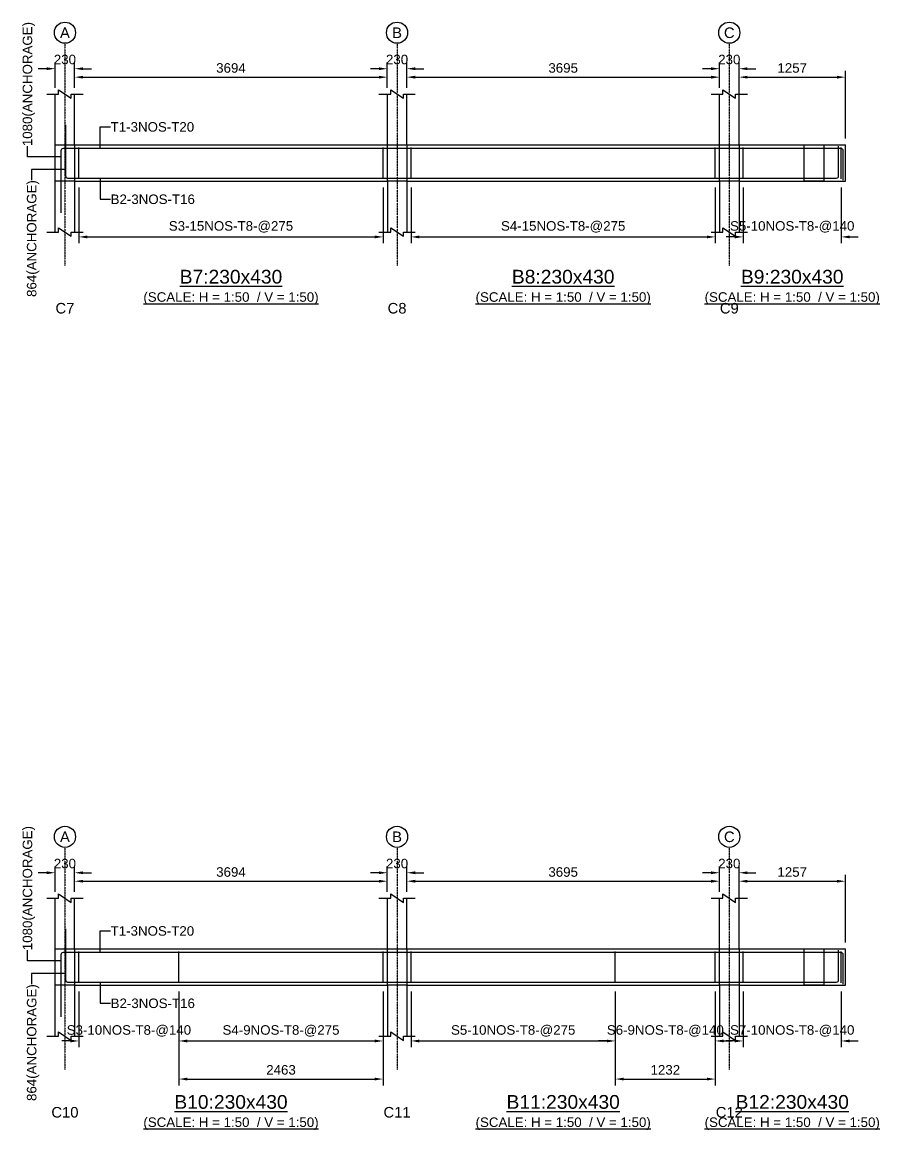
# Model space of a CAD drawing. Header units: inches. Extents: x -816171 to 9366335, y -450961 to 689132.
# Drawn here: x 4618367 to 4638632, y 289961 to 316136 of the extents above; entities that cross this region are included whole.
import ezdxf
from ezdxf.enums import TextEntityAlignment as Align

# ---------------------------------------------------------------- set-up
doc = ezdxf.new("R2010")
doc.units = ezdxf.units.IN
doc.header["$MEASUREMENT"] = 0
doc.linetypes.add('SCCenter', pattern=[1.2, 0.5, -0.3, 0.1, -0.3])
doc.linetypes.add('SCHidden', pattern=[1000, 500, -500])
for name, color, linetype in [('Concrete Line', 2, 'Continuous'), ('Cut Line', 31, 'Continuous'), ('Dimension', 31, 'Continuous'), ('Grid', 8, 'Continuous'), ('Labels', 4, 'Continuous'), ('Labels_Support', 4, 'Continuous'), ('Link', 225, 'Continuous'), ('Reinforcement', 130, 'Continuous'), ('Text', 31, 'Continuous')]:
    doc.layers.add(name, color=color, linetype=linetype)
doc.styles.add('SC-SansSerif', font='SansSerif')
doc.styles.get("Standard").update_dxf_attribs({"font": 'txt.shx'})
doc.dimstyles.new('SCBBSDimStyl', dxfattribs={"dimtxt": 225, "dimasz": 200, "dimexe": 150, "dimexo": 150, "dimgap": 100, "dimtad": 1, "dimtoh": 1, "dimdec": 0, "dimzin": 0, "dimdsep": 46, "dimtxsty": 'SC-SansSerif', "dimcen": 0.09, "dimclrd": 8, "dimclre": 8, "dimclrt": 31, "dimadec": 0, "dimazin": 0, "dimtfac": 1, "dimtdec": 0, "dimtix": 1, "dimtofl": 0, "dimtmove": 0, "dimatfit": 3, "dimfxl": 1, "dimtolj": 1, "dimtzin": 0, "dimarcsym": 0})
doc.dimstyles.get("Standard").update_dxf_attribs({"dimtxt": 0.18, "dimasz": 0.18, "dimexe": 0.18, "dimexo": 0.0625, "dimgap": 0.09, "dimtad": 0, "dimtih": 1, "dimtoh": 1, "dimdec": 4, "dimzin": 0, "dimdsep": 46, "dimtxsty": 'Standard', "dimcen": 0.09, "dimadec": 0, "dimazin": 0, "dimtfac": 1, "dimtdec": 4, "dimtofl": 0, "dimtmove": 0, "dimatfit": 3, "dimfxl": 1, "dimtolj": 1, "dimtzin": 0, "dimarcsym": 0})

# ---------------------------------------------------------------- blocks, each defined once
blk = doc.blocks.new('*D2022')
at = {"layer": 'DEFPOINTS', "color": 0, "transparency": 16777216}
for p in [(4619707, 312376), (4626895, 312376), (4626895, 311061)]:
    blk.add_point(p, dxfattribs=at)
at = {"layer": 'Dimension', "color": 8, "lineweight": -2, "transparency": 16777216}
for p, q in [((4619707, 312226), (4619707, 310911)), ((4626895, 312226), (4626895, 310911)), ((4619907, 311061), (4626695, 311061))]:
    blk.add_line(p, q, dxfattribs=at)
at = {"layer": 'Dimension', "color": 8, "transparency": 16777216}
for points in [[(4619907, 311094), (4619907, 311027), (4619707, 311061)], [(4626695, 311094), (4626695, 311027), (4626895, 311061)]]:
    blk.add_solid(points, dxfattribs=at)
at = {"layer": 'Dimension', "color": 31, "transparency": 16777216, "insert": (4623301, 311298), "char_height": 225, "attachment_point": 5, "style": 'SC-SansSerif'}
blk.add_mtext('\\A1;S3-15NOS-T8-@275', dxfattribs=at)
blk = doc.blocks.new('*D2023')
at = {"layer": 'DEFPOINTS', "color": 0, "transparency": 16777216}
for p in [(4627555, 312376), (4634745, 312376), (4634745, 311061)]:
    blk.add_point(p, dxfattribs=at)
at = {"layer": 'Dimension', "color": 8, "lineweight": -2, "transparency": 16777216}
for p, q in [((4627555, 312226), (4627555, 310911)), ((4634745, 312226), (4634745, 310911)), ((4627755, 311061), (4634545, 311061))]:
    blk.add_line(p, q, dxfattribs=at)
at = {"layer": 'Dimension', "color": 8, "transparency": 16777216}
for points in [[(4627755, 311094), (4627755, 311027), (4627555, 311061)], [(4634545, 311094), (4634545, 311027), (4634745, 311061)]]:
    blk.add_solid(points, dxfattribs=at)
at = {"layer": 'Dimension', "color": 31, "transparency": 16777216, "insert": (4631150, 311298), "char_height": 225, "attachment_point": 5, "style": 'SC-SansSerif'}
blk.add_mtext('\\A1;S4-15NOS-T8-@275', dxfattribs=at)
blk = doc.blocks.new('*D2024')
at = {"layer": 'DEFPOINTS', "color": 0, "transparency": 16777216}
for p in [(4635405, 312376), (4637719, 312376), (4637719, 311061)]:
    blk.add_point(p, dxfattribs=at)
at = {"layer": 'Dimension', "color": 8, "lineweight": -2, "transparency": 16777216}
for p, q in [((4635405, 312226), (4635405, 310911)), ((4637719, 312226), (4637719, 310911)), ((4635205, 311061), (4635005, 311061)), ((4637919, 311061), (4638119, 311061))]:
    blk.add_line(p, q, dxfattribs=at)
at = {"layer": 'Dimension', "color": 8, "transparency": 16777216}
for points in [[(4635205, 311094), (4635205, 311027), (4635405, 311061)], [(4637919, 311094), (4637919, 311027), (4637719, 311061)]]:
    blk.add_solid(points, dxfattribs=at)
at = {"layer": 'Dimension', "color": 31, "transparency": 16777216, "insert": (4636562, 311298), "char_height": 225, "attachment_point": 5, "style": 'SC-SansSerif'}
blk.add_mtext('\\A1;S5-10NOS-T8-@140', dxfattribs=at)
blk = doc.blocks.new('*D2025')
at = {"layer": 'DEFPOINTS', "color": 0, "transparency": 16777216}
for p in [(4626995, 314836), (4619607, 314436), (4626995, 314436)]:
    blk.add_point(p, dxfattribs=at)
at = {"layer": 'Dimension', "color": 8, "lineweight": -2, "transparency": 16777216}
for p, q in [((4619607, 314586), (4619607, 314986)), ((4626995, 314586), (4626995, 314986)), ((4619807, 314836), (4626795, 314836))]:
    blk.add_line(p, q, dxfattribs=at)
at = {"layer": 'Dimension', "color": 8, "transparency": 16777216}
for points in [[(4619807, 314869), (4619807, 314802), (4619607, 314836)], [(4626795, 314869), (4626795, 314802), (4626995, 314836)]]:
    blk.add_solid(points, dxfattribs=at)
at = {"layer": 'Dimension', "color": 31, "transparency": 16777216, "insert": (4623301, 315052), "char_height": 225, "attachment_point": 5, "style": 'SC-SansSerif'}
blk.add_mtext('\\A1;3694', dxfattribs=at)
blk = doc.blocks.new('*D2026')
at = {"layer": 'DEFPOINTS', "color": 0, "transparency": 16777216}
for p in [(4634845, 314836), (4627455, 314436), (4634845, 314436)]:
    blk.add_point(p, dxfattribs=at)
at = {"layer": 'Dimension', "color": 8, "lineweight": -2, "transparency": 16777216}
for p, q in [((4627455, 314586), (4627455, 314986)), ((4634845, 314586), (4634845, 314986)), ((4627655, 314836), (4634645, 314836))]:
    blk.add_line(p, q, dxfattribs=at)
at = {"layer": 'Dimension', "color": 8, "transparency": 16777216}
for points in [[(4627655, 314869), (4627655, 314802), (4627455, 314836)], [(4634645, 314869), (4634645, 314802), (4634845, 314836)]]:
    blk.add_solid(points, dxfattribs=at)
at = {"layer": 'Dimension', "color": 31, "transparency": 16777216, "insert": (4631150, 315052), "char_height": 225, "attachment_point": 5, "style": 'SC-SansSerif'}
blk.add_mtext('\\A1;3695', dxfattribs=at)
blk = doc.blocks.new('*D2027')
at = {"layer": 'DEFPOINTS', "color": 0, "transparency": 16777216}
for p in [(4637819, 314836), (4635305, 314436), (4637819, 313236)]:
    blk.add_point(p, dxfattribs=at)
at = {"layer": 'Dimension', "color": 8, "lineweight": -2, "transparency": 16777216}
for p, q in [((4635305, 314586), (4635305, 314986)), ((4637819, 313386), (4637819, 314986)), ((4635505, 314836), (4637619, 314836))]:
    blk.add_line(p, q, dxfattribs=at)
at = {"layer": 'Dimension', "color": 8, "transparency": 16777216}
for points in [[(4635505, 314869), (4635505, 314802), (4635305, 314836)], [(4637619, 314869), (4637619, 314802), (4637819, 314836)]]:
    blk.add_solid(points, dxfattribs=at)
at = {"layer": 'Dimension', "color": 31, "transparency": 16777216, "insert": (4636562, 315052), "char_height": 225, "attachment_point": 5, "style": 'SC-SansSerif'}
blk.add_mtext('\\A1;1257', dxfattribs=at)
blk = doc.blocks.new('*D2028')
at = {"layer": 'DEFPOINTS', "color": 0, "transparency": 16777216}
for p in [(4619607, 315036), (4619147, 314436), (4619607, 314436)]:
    blk.add_point(p, dxfattribs=at)
at = {"layer": 'Dimension', "color": 8, "lineweight": -2, "transparency": 16777216}
for p, q in [((4619147, 314586), (4619147, 315186)), ((4619607, 314586), (4619607, 315186)), ((4618947, 315036), (4618747, 315036)), ((4619807, 315036), (4620007, 315036))]:
    blk.add_line(p, q, dxfattribs=at)
at = {"layer": 'Dimension', "color": 8, "transparency": 16777216}
for points in [[(4618947, 315069), (4618947, 315002), (4619147, 315036)], [(4619807, 315069), (4619807, 315002), (4619607, 315036)]]:
    blk.add_solid(points, dxfattribs=at)
at = {"layer": 'Dimension', "color": 31, "transparency": 16777216, "insert": (4619377, 315252), "char_height": 225, "attachment_point": 5, "style": 'SC-SansSerif'}
blk.add_mtext('\\A1;230', dxfattribs=at)
blk = doc.blocks.new('*D2029')
at = {"layer": 'DEFPOINTS', "color": 0, "transparency": 16777216}
for p in [(4627455, 315036), (4626995, 314436), (4627455, 314436)]:
    blk.add_point(p, dxfattribs=at)
at = {"layer": 'Dimension', "color": 8, "lineweight": -2, "transparency": 16777216}
for p, q in [((4626995, 314586), (4626995, 315186)), ((4627455, 314586), (4627455, 315186)), ((4626795, 315036), (4626595, 315036)), ((4627655, 315036), (4627855, 315036))]:
    blk.add_line(p, q, dxfattribs=at)
at = {"layer": 'Dimension', "color": 8, "transparency": 16777216}
for points in [[(4626795, 315069), (4626795, 315002), (4626995, 315036)], [(4627655, 315069), (4627655, 315002), (4627455, 315036)]]:
    blk.add_solid(points, dxfattribs=at)
at = {"layer": 'Dimension', "color": 31, "transparency": 16777216, "insert": (4627225, 315252), "char_height": 225, "attachment_point": 5, "style": 'SC-SansSerif'}
blk.add_mtext('\\A1;230', dxfattribs=at)
blk = doc.blocks.new('*D2030')
at = {"layer": 'DEFPOINTS', "color": 0, "transparency": 16777216}
for p in [(4635305, 315036), (4634845, 314436), (4635305, 313236)]:
    blk.add_point(p, dxfattribs=at)
at = {"layer": 'Dimension', "color": 8, "lineweight": -2, "transparency": 16777216}
for p, q in [((4634845, 314586), (4634845, 315186)), ((4635305, 313386), (4635305, 315186)), ((4634645, 315036), (4634445, 315036)), ((4635505, 315036), (4635705, 315036))]:
    blk.add_line(p, q, dxfattribs=at)
at = {"layer": 'Dimension', "color": 8, "transparency": 16777216}
for points in [[(4634645, 315069), (4634645, 315002), (4634845, 315036)], [(4635505, 315069), (4635505, 315002), (4635305, 315036)]]:
    blk.add_solid(points, dxfattribs=at)
at = {"layer": 'Dimension', "color": 31, "transparency": 16777216, "insert": (4635075, 315252), "char_height": 225, "attachment_point": 5, "style": 'SC-SansSerif'}
blk.add_mtext('\\A1;230', dxfattribs=at)
blk = doc.blocks.new('*D2031')
at = {"layer": 'DEFPOINTS', "color": 0, "transparency": 16777216}
for p in [(4619707, 293376), (4622070, 293376), (4622070, 292061)]:
    blk.add_point(p, dxfattribs=at)
at = {"layer": 'Dimension', "color": 8, "lineweight": -2, "transparency": 16777216}
for p, q in [((4619707, 293226), (4619707, 291911)), ((4622070, 293226), (4622070, 291911)), ((4619507, 292061), (4619307, 292061)), ((4622270, 292061), (4622470, 292061))]:
    blk.add_line(p, q, dxfattribs=at)
at = {"layer": 'Dimension', "color": 8, "transparency": 16777216}
for points in [[(4619507, 292094), (4619507, 292027), (4619707, 292061)], [(4622270, 292094), (4622270, 292027), (4622070, 292061)]]:
    blk.add_solid(points, dxfattribs=at)
at = {"layer": 'Dimension', "color": 31, "transparency": 16777216, "insert": (4620889, 292298), "char_height": 225, "attachment_point": 5, "style": 'SC-SansSerif'}
blk.add_mtext('\\A1;S3-10NOS-T8-@140', dxfattribs=at)
blk = doc.blocks.new('*D2032')
at = {"layer": 'DEFPOINTS', "color": 0, "transparency": 16777216}
for p in [(4622070, 293376), (4626895, 293376), (4626895, 292061)]:
    blk.add_point(p, dxfattribs=at)
at = {"layer": 'Dimension', "color": 8, "lineweight": -2, "transparency": 16777216}
for p, q in [((4622070, 293226), (4622070, 291911)), ((4626895, 293226), (4626895, 291911)), ((4622270, 292061), (4626695, 292061))]:
    blk.add_line(p, q, dxfattribs=at)
at = {"layer": 'Dimension', "color": 8, "transparency": 16777216}
for points in [[(4622270, 292094), (4622270, 292027), (4622070, 292061)], [(4626695, 292094), (4626695, 292027), (4626895, 292061)]]:
    blk.add_solid(points, dxfattribs=at)
at = {"layer": 'Dimension', "color": 31, "transparency": 16777216, "insert": (4624483, 292298), "char_height": 225, "attachment_point": 5, "style": 'SC-SansSerif'}
blk.add_mtext('\\A1;S4-9NOS-T8-@275', dxfattribs=at)
blk = doc.blocks.new('*D2033')
at = {"layer": 'DEFPOINTS', "color": 0, "transparency": 16777216}
for p in [(4622070, 293376), (4626895, 293376), (4626895, 291161)]:
    blk.add_point(p, dxfattribs=at)
at = {"layer": 'Dimension', "color": 8, "lineweight": -2, "transparency": 16777216}
for p, q in [((4622070, 293226), (4622070, 291011)), ((4626895, 293226), (4626895, 291011)), ((4622270, 291161), (4626695, 291161))]:
    blk.add_line(p, q, dxfattribs=at)
at = {"layer": 'Dimension', "color": 8, "transparency": 16777216}
for points in [[(4622270, 291194), (4622270, 291127), (4622070, 291161)], [(4626695, 291194), (4626695, 291127), (4626895, 291161)]]:
    blk.add_solid(points, dxfattribs=at)
at = {"layer": 'Dimension', "color": 31, "transparency": 16777216, "insert": (4624483, 291377), "char_height": 225, "attachment_point": 5, "style": 'SC-SansSerif'}
blk.add_mtext('\\A1;2463', dxfattribs=at)
blk = doc.blocks.new('*D2034')
at = {"layer": 'DEFPOINTS', "color": 0, "transparency": 16777216}
for p in [(4627555, 293376), (4632382, 293376), (4632382, 292061)]:
    blk.add_point(p, dxfattribs=at)
at = {"layer": 'Dimension', "color": 8, "lineweight": -2, "transparency": 16777216}
for p, q in [((4627555, 293226), (4627555, 291911)), ((4632382, 293226), (4632382, 291911)), ((4627755, 292061), (4632182, 292061))]:
    blk.add_line(p, q, dxfattribs=at)
at = {"layer": 'Dimension', "color": 8, "transparency": 16777216}
for points in [[(4627755, 292094), (4627755, 292027), (4627555, 292061)], [(4632182, 292094), (4632182, 292027), (4632382, 292061)]]:
    blk.add_solid(points, dxfattribs=at)
at = {"layer": 'Dimension', "color": 31, "transparency": 16777216, "insert": (4629969, 292298), "char_height": 225, "attachment_point": 5, "style": 'SC-SansSerif'}
blk.add_mtext('\\A1;S5-10NOS-T8-@275', dxfattribs=at)
blk = doc.blocks.new('*D2035')
at = {"layer": 'DEFPOINTS', "color": 0, "transparency": 16777216}
for p in [(4632382, 293376), (4634745, 293376), (4634745, 292061)]:
    blk.add_point(p, dxfattribs=at)
at = {"layer": 'Dimension', "color": 8, "lineweight": -2, "transparency": 16777216}
for p, q in [((4632382, 293226), (4632382, 291911)), ((4634745, 293226), (4634745, 291911)), ((4632182, 292061), (4631982, 292061)), ((4634945, 292061), (4635145, 292061))]:
    blk.add_line(p, q, dxfattribs=at)
at = {"layer": 'Dimension', "color": 8, "transparency": 16777216}
for points in [[(4632182, 292094), (4632182, 292027), (4632382, 292061)], [(4634945, 292094), (4634945, 292027), (4634745, 292061)]]:
    blk.add_solid(points, dxfattribs=at)
at = {"layer": 'Dimension', "color": 31, "transparency": 16777216, "insert": (4633564, 292298), "char_height": 225, "attachment_point": 5, "style": 'SC-SansSerif'}
blk.add_mtext('\\A1;S6-9NOS-T8-@140', dxfattribs=at)
blk = doc.blocks.new('*D2036')
at = {"layer": 'DEFPOINTS', "color": 0, "transparency": 16777216}
for p in [(4632382, 293376), (4634745, 293376), (4634745, 291161)]:
    blk.add_point(p, dxfattribs=at)
at = {"layer": 'Dimension', "color": 8, "lineweight": -2, "transparency": 16777216}
for p, q in [((4632382, 293226), (4632382, 291011)), ((4634745, 293226), (4634745, 291011)), ((4632582, 291161), (4634545, 291161))]:
    blk.add_line(p, q, dxfattribs=at)
at = {"layer": 'Dimension', "color": 8, "transparency": 16777216}
for points in [[(4632582, 291194), (4632582, 291127), (4632382, 291161)], [(4634545, 291194), (4634545, 291127), (4634745, 291161)]]:
    blk.add_solid(points, dxfattribs=at)
at = {"layer": 'Dimension', "color": 31, "transparency": 16777216, "insert": (4633564, 291377), "char_height": 225, "attachment_point": 5, "style": 'SC-SansSerif'}
blk.add_mtext('\\A1;1232', dxfattribs=at)
blk = doc.blocks.new('*D2037')
at = {"layer": 'DEFPOINTS', "color": 0, "transparency": 16777216}
for p in [(4635405, 293376), (4637719, 293376), (4637719, 292061)]:
    blk.add_point(p, dxfattribs=at)
at = {"layer": 'Dimension', "color": 8, "lineweight": -2, "transparency": 16777216}
for p, q in [((4635405, 293226), (4635405, 291911)), ((4637719, 293226), (4637719, 291911)), ((4635205, 292061), (4635005, 292061)), ((4637919, 292061), (4638119, 292061))]:
    blk.add_line(p, q, dxfattribs=at)
at = {"layer": 'Dimension', "color": 8, "transparency": 16777216}
for points in [[(4635205, 292094), (4635205, 292027), (4635405, 292061)], [(4637919, 292094), (4637919, 292027), (4637719, 292061)]]:
    blk.add_solid(points, dxfattribs=at)
at = {"layer": 'Dimension', "color": 31, "transparency": 16777216, "insert": (4636562, 292298), "char_height": 225, "attachment_point": 5, "style": 'SC-SansSerif'}
blk.add_mtext('\\A1;S7-10NOS-T8-@140', dxfattribs=at)
blk = doc.blocks.new('*D2038')
at = {"layer": 'DEFPOINTS', "color": 0, "transparency": 16777216}
for p in [(4626995, 295836), (4619607, 295436), (4626995, 295436)]:
    blk.add_point(p, dxfattribs=at)
at = {"layer": 'Dimension', "color": 8, "lineweight": -2, "transparency": 16777216}
for p, q in [((4619607, 295586), (4619607, 295986)), ((4619807, 295836), (4626795, 295836)), ((4626995, 295586), (4626995, 295986))]:
    blk.add_line(p, q, dxfattribs=at)
at = {"layer": 'Dimension', "color": 8, "transparency": 16777216}
for points in [[(4619807, 295869), (4619807, 295802), (4619607, 295836)], [(4626795, 295869), (4626795, 295802), (4626995, 295836)]]:
    blk.add_solid(points, dxfattribs=at)
at = {"layer": 'Dimension', "color": 31, "transparency": 16777216, "insert": (4623301, 296052), "char_height": 225, "attachment_point": 5, "style": 'SC-SansSerif'}
blk.add_mtext('\\A1;3694', dxfattribs=at)
blk = doc.blocks.new('*D2039')
at = {"layer": 'DEFPOINTS', "color": 0, "transparency": 16777216}
for p in [(4634845, 295836), (4627455, 295436), (4634845, 295436)]:
    blk.add_point(p, dxfattribs=at)
at = {"layer": 'Dimension', "color": 8, "lineweight": -2, "transparency": 16777216}
for p, q in [((4627455, 295586), (4627455, 295986)), ((4627655, 295836), (4634645, 295836)), ((4634845, 295586), (4634845, 295986))]:
    blk.add_line(p, q, dxfattribs=at)
at = {"layer": 'Dimension', "color": 8, "transparency": 16777216}
for points in [[(4627655, 295869), (4627655, 295802), (4627455, 295836)], [(4634645, 295869), (4634645, 295802), (4634845, 295836)]]:
    blk.add_solid(points, dxfattribs=at)
at = {"layer": 'Dimension', "color": 31, "transparency": 16777216, "insert": (4631150, 296052), "char_height": 225, "attachment_point": 5, "style": 'SC-SansSerif'}
blk.add_mtext('\\A1;3695', dxfattribs=at)
blk = doc.blocks.new('*D2040')
at = {"layer": 'DEFPOINTS', "color": 0, "transparency": 16777216}
for p in [(4637819, 295836), (4635305, 295436), (4637819, 294236)]:
    blk.add_point(p, dxfattribs=at)
at = {"layer": 'Dimension', "color": 8, "lineweight": -2, "transparency": 16777216}
for p, q in [((4635305, 295586), (4635305, 295986)), ((4635505, 295836), (4637619, 295836)), ((4637819, 294386), (4637819, 295986))]:
    blk.add_line(p, q, dxfattribs=at)
at = {"layer": 'Dimension', "color": 8, "transparency": 16777216}
for points in [[(4635505, 295869), (4635505, 295802), (4635305, 295836)], [(4637619, 295869), (4637619, 295802), (4637819, 295836)]]:
    blk.add_solid(points, dxfattribs=at)
at = {"layer": 'Dimension', "color": 31, "transparency": 16777216, "insert": (4636562, 296052), "char_height": 225, "attachment_point": 5, "style": 'SC-SansSerif'}
blk.add_mtext('\\A1;1257', dxfattribs=at)
blk = doc.blocks.new('*D2041')
at = {"layer": 'DEFPOINTS', "color": 0, "transparency": 16777216}
for p in [(4619607, 296036), (4619147, 295436), (4619607, 295436)]:
    blk.add_point(p, dxfattribs=at)
at = {"layer": 'Dimension', "color": 8, "lineweight": -2, "transparency": 16777216}
for p, q in [((4619147, 295586), (4619147, 296186)), ((4619607, 295586), (4619607, 296186)), ((4618947, 296036), (4618747, 296036)), ((4619807, 296036), (4620007, 296036))]:
    blk.add_line(p, q, dxfattribs=at)
at = {"layer": 'Dimension', "color": 8, "transparency": 16777216}
for points in [[(4618947, 296069), (4618947, 296002), (4619147, 296036)], [(4619807, 296069), (4619807, 296002), (4619607, 296036)]]:
    blk.add_solid(points, dxfattribs=at)
at = {"layer": 'Dimension', "color": 31, "transparency": 16777216, "insert": (4619377, 296252), "char_height": 225, "attachment_point": 5, "style": 'SC-SansSerif'}
blk.add_mtext('\\A1;230', dxfattribs=at)
blk = doc.blocks.new('*D2042')
at = {"layer": 'DEFPOINTS', "color": 0, "transparency": 16777216}
for p in [(4627455, 296036), (4626995, 295436), (4627455, 295436)]:
    blk.add_point(p, dxfattribs=at)
at = {"layer": 'Dimension', "color": 8, "lineweight": -2, "transparency": 16777216}
for p, q in [((4626995, 295586), (4626995, 296186)), ((4627455, 295586), (4627455, 296186)), ((4626795, 296036), (4626595, 296036)), ((4627655, 296036), (4627855, 296036))]:
    blk.add_line(p, q, dxfattribs=at)
at = {"layer": 'Dimension', "color": 8, "transparency": 16777216}
for points in [[(4626795, 296069), (4626795, 296002), (4626995, 296036)], [(4627655, 296069), (4627655, 296002), (4627455, 296036)]]:
    blk.add_solid(points, dxfattribs=at)
at = {"layer": 'Dimension', "color": 31, "transparency": 16777216, "insert": (4627225, 296252), "char_height": 225, "attachment_point": 5, "style": 'SC-SansSerif'}
blk.add_mtext('\\A1;230', dxfattribs=at)
blk = doc.blocks.new('*D2043')
at = {"layer": 'DEFPOINTS', "color": 0, "transparency": 16777216}
for p in [(4635305, 296036), (4634845, 295436), (4635305, 294236)]:
    blk.add_point(p, dxfattribs=at)
at = {"layer": 'Dimension', "color": 8, "lineweight": -2, "transparency": 16777216}
for p, q in [((4634845, 295586), (4634845, 296186)), ((4635305, 294386), (4635305, 296186)), ((4634645, 296036), (4634445, 296036)), ((4635505, 296036), (4635705, 296036))]:
    blk.add_line(p, q, dxfattribs=at)
at = {"layer": 'Dimension', "color": 8, "transparency": 16777216}
for points in [[(4634645, 296069), (4634645, 296002), (4634845, 296036)], [(4635505, 296069), (4635505, 296002), (4635305, 296036)]]:
    blk.add_solid(points, dxfattribs=at)
at = {"layer": 'Dimension', "color": 31, "transparency": 16777216, "insert": (4635075, 296252), "char_height": 225, "attachment_point": 5, "style": 'SC-SansSerif'}
blk.add_mtext('\\A1;230', dxfattribs=at)

msp = doc.modelspace()

# ---------------------------------------------------------------- linework, layer by layer
at = {"layer": 'Concrete Line'}
for p, q in [((4619147.34613, 311175.78156), (4619147.34613, 314435.78156)), ((4619607.34613, 313235.78156), (4619607.34613, 314435.78156)), ((4626995.34613, 313235.78156), (4626995.34613, 314435.78156)), ((4627455.34613, 313235.78156), (4627455.34613, 314435.78156)), ((4634845.34613, 313235.78156), (4634845.34613, 314435.78156)), ((4635305.34613, 313235.78156), (4635305.34613, 314435.78156)), ((4637819.34613, 312375.78156), (4637819.34613, 313235.78156)), ((4619607.34613, 312375.78156), (4619607.34613, 311175.78156)), ((4626995.34613, 312375.78156), (4626995.34613, 311175.78156)), ((4627455.34613, 312375.78156), (4627455.34613, 311175.78156)), ((4634845.34613, 312375.78156), (4634845.34613, 311175.78156)), ((4635305.34613, 312375.78156), (4635305.34613, 311175.78156)), ((4619147.34613, 292175.78156), (4619147.34613, 295435.78156)), ((4619607.34613, 294235.78156), (4619607.34613, 295435.78156)), ((4626995.34613, 294235.78156), (4626995.34613, 295435.78156)), ((4627455.34613, 294235.78156), (4627455.34613, 295435.78156)), ((4634845.34613, 294235.78156), (4634845.34613, 295435.78156)), ((4635305.34613, 294235.78156), (4635305.34613, 295435.78156)), ((4637819.34613, 293375.78156), (4637819.34613, 294235.78156)), ((4619607.34613, 293375.78156), (4619607.34613, 292175.78156)), ((4626995.34613, 293375.78156), (4626995.34613, 292175.78156)), ((4627455.34613, 293375.78156), (4627455.34613, 292175.78156)), ((4634845.34613, 293375.78156), (4634845.34613, 292175.78156)), ((4635305.34613, 293375.78156), (4635305.34613, 292175.78156))]:
    msp.add_line(p, q, dxfattribs=at)
for points in [[(4619147.34613, 313235.78156), (4619607.34613, 313235.78156), (4619607.34613, 313235.78156), (4619607.34613, 312375.78156), (4619607.34613, 312375.78156), (4619147.34613, 312375.78156), (4619147.34613, 312375.78156), (4619147.34613, 313235.78156)], [(4626995.34613, 313235.78156), (4627455.34613, 313235.78156), (4627455.34613, 313235.78156), (4627455.34613, 312375.78156), (4627455.34613, 312375.78156), (4626995.34613, 312375.78156), (4626995.34613, 312375.78156), (4626995.34613, 313235.78156)], [(4634845.34613, 313235.78156), (4635305.34613, 313235.78156), (4635305.34613, 313235.78156), (4635305.34613, 312375.78156), (4635305.34613, 312375.78156), (4634845.34613, 312375.78156), (4634845.34613, 312375.78156), (4634845.34613, 313235.78156)], [(4636845.34613, 313235.78156), (4637305.34613, 313235.78156), (4637305.34613, 313235.78156), (4637305.34613, 312375.78156), (4637305.34613, 312375.78156), (4636845.34613, 312375.78156), (4636845.34613, 312375.78156), (4636845.34613, 313235.78156)], [(4619147.34613, 294235.78156), (4619607.34613, 294235.78156), (4619607.34613, 294235.78156), (4619607.34613, 293375.78156), (4619607.34613, 293375.78156), (4619147.34613, 293375.78156), (4619147.34613, 293375.78156), (4619147.34613, 294235.78156)], [(4626995.34613, 294235.78156), (4627455.34613, 294235.78156), (4627455.34613, 294235.78156), (4627455.34613, 293375.78156), (4627455.34613, 293375.78156), (4626995.34613, 293375.78156), (4626995.34613, 293375.78156), (4626995.34613, 294235.78156)], [(4634845.34613, 294235.78156), (4635305.34613, 294235.78156), (4635305.34613, 294235.78156), (4635305.34613, 293375.78156), (4635305.34613, 293375.78156), (4634845.34613, 293375.78156), (4634845.34613, 293375.78156), (4634845.34613, 294235.78156)], [(4636845.34613, 294235.78156), (4637305.34613, 294235.78156), (4637305.34613, 294235.78156), (4637305.34613, 293375.78156), (4637305.34613, 293375.78156), (4636845.34613, 293375.78156), (4636845.34613, 293375.78156), (4636845.34613, 294235.78156)]]:
    msp.add_lwpolyline(points, close=True, dxfattribs=at)
at = {"layer": 'Concrete Line', "linetype": 'SCHidden'}
for points in [[(4619147.34613, 313235.78156), (4619607.34613, 313235.78156), (4619607.34613, 313235.78156), (4619607.34613, 312375.78156), (4619607.34613, 312375.78156), (4619147.34613, 312375.78156), (4619147.34613, 312375.78156), (4619147.34613, 313235.78156)], [(4626995.34613, 313235.78156), (4627455.34613, 313235.78156), (4627455.34613, 313235.78156), (4627455.34613, 312375.78156), (4627455.34613, 312375.78156), (4626995.34613, 312375.78156), (4626995.34613, 312375.78156), (4626995.34613, 313235.78156)], [(4634845.34613, 313235.78156), (4635305.34613, 313235.78156), (4635305.34613, 313235.78156), (4635305.34613, 312375.78156), (4635305.34613, 312375.78156), (4634845.34613, 312375.78156), (4634845.34613, 312375.78156), (4634845.34613, 313235.78156)], [(4636845.34613, 313235.78156), (4637305.34613, 313235.78156), (4637305.34613, 313235.78156), (4637305.34613, 312375.78156), (4637305.34613, 312375.78156), (4636845.34613, 312375.78156), (4636845.34613, 312375.78156), (4636845.34613, 313235.78156)], [(4619147.34613, 294235.78156), (4619607.34613, 294235.78156), (4619607.34613, 294235.78156), (4619607.34613, 293375.78156), (4619607.34613, 293375.78156), (4619147.34613, 293375.78156), (4619147.34613, 293375.78156), (4619147.34613, 294235.78156)], [(4626995.34613, 294235.78156), (4627455.34613, 294235.78156), (4627455.34613, 294235.78156), (4627455.34613, 293375.78156), (4627455.34613, 293375.78156), (4626995.34613, 293375.78156), (4626995.34613, 293375.78156), (4626995.34613, 294235.78156)], [(4634845.34613, 294235.78156), (4635305.34613, 294235.78156), (4635305.34613, 294235.78156), (4635305.34613, 293375.78156), (4635305.34613, 293375.78156), (4634845.34613, 293375.78156), (4634845.34613, 293375.78156), (4634845.34613, 294235.78156)], [(4636845.34613, 294235.78156), (4637305.34613, 294235.78156), (4637305.34613, 294235.78156), (4637305.34613, 293375.78156), (4637305.34613, 293375.78156), (4636845.34613, 293375.78156), (4636845.34613, 293375.78156), (4636845.34613, 294235.78156)]]:
    msp.add_lwpolyline(points, close=True, dxfattribs=at)
at = {"layer": 'Concrete Line'}
for points in [[(4619607.34613, 313235.78156), (4626995.34613, 313235.78156)], [(4627455.34613, 313235.78156), (4634845.34613, 313235.78156)], [(4635305.34613, 313235.78156), (4637819.34613, 313235.78156)], [(4619607.34613, 312375.78156), (4626995.34613, 312375.78156)], [(4627455.34613, 312375.78156), (4634845.34613, 312375.78156)], [(4635305.34613, 312375.78156), (4637819.34613, 312375.78156)], [(4619607.34613, 294235.78156), (4626995.34613, 294235.78156)], [(4627455.34613, 294235.78156), (4634845.34613, 294235.78156)], [(4635305.34613, 294235.78156), (4637819.34613, 294235.78156)], [(4619607.34613, 293375.78156), (4626995.34613, 293375.78156)], [(4627455.34613, 293375.78156), (4634845.34613, 293375.78156)], [(4635305.34613, 293375.78156), (4637819.34613, 293375.78156)]]:
    msp.add_lwpolyline(points, dxfattribs=at)
at = {"layer": 'Cut Line'}
for points in [[(4618947.34613, 314435.78156), (4619227.34613, 314435.78156), (4619227.34613, 314535.78156), (4619527.34613, 314335.78156), (4619527.34613, 314435.78156), (4619807.34613, 314435.78156)], [(4626795.34613, 314435.78156), (4627075.34613, 314435.78156), (4627075.34613, 314535.78156), (4627375.34613, 314335.78156), (4627375.34613, 314435.78156), (4627655.34613, 314435.78156)], [(4634645.34613, 314435.78156), (4634925.34613, 314435.78156), (4634925.34613, 314535.78156), (4635225.34613, 314335.78156), (4635225.34613, 314435.78156), (4635505.34613, 314435.78156)], [(4618947.34613, 311175.78156), (4619227.34613, 311175.78156), (4619227.34613, 311275.78156), (4619527.34613, 311075.78156), (4619527.34613, 311175.78156), (4619807.34613, 311175.78156)], [(4626795.34613, 311175.78156), (4627075.34613, 311175.78156), (4627075.34613, 311275.78156), (4627375.34613, 311075.78156), (4627375.34613, 311175.78156), (4627655.34613, 311175.78156)], [(4634645.34613, 311175.78156), (4634925.34613, 311175.78156), (4634925.34613, 311275.78156), (4635225.34613, 311075.78156), (4635225.34613, 311175.78156), (4635505.34613, 311175.78156)], [(4618947.34613, 295435.78156), (4619227.34613, 295435.78156), (4619227.34613, 295535.78156), (4619527.34613, 295335.78156), (4619527.34613, 295435.78156), (4619807.34613, 295435.78156)], [(4626795.34613, 295435.78156), (4627075.34613, 295435.78156), (4627075.34613, 295535.78156), (4627375.34613, 295335.78156), (4627375.34613, 295435.78156), (4627655.34613, 295435.78156)], [(4634645.34613, 295435.78156), (4634925.34613, 295435.78156), (4634925.34613, 295535.78156), (4635225.34613, 295335.78156), (4635225.34613, 295435.78156), (4635505.34613, 295435.78156)], [(4618947.34613, 292175.78156), (4619227.34613, 292175.78156), (4619227.34613, 292275.78156), (4619527.34613, 292075.78156), (4619527.34613, 292175.78156), (4619807.34613, 292175.78156)], [(4626795.34613, 292175.78156), (4627075.34613, 292175.78156), (4627075.34613, 292275.78156), (4627375.34613, 292075.78156), (4627375.34613, 292175.78156), (4627655.34613, 292175.78156)], [(4634645.34613, 292175.78156), (4634925.34613, 292175.78156), (4634925.34613, 292275.78156), (4635225.34613, 292075.78156), (4635225.34613, 292175.78156), (4635505.34613, 292175.78156)]]:
    msp.add_lwpolyline(points, dxfattribs=at)
at = {"layer": 'Grid', "linetype": 'SCCenter'}
for p, q in [((4619377.34613, 315635.78156), (4619377.34613, 310375.78156)), ((4627225.34613, 315635.78156), (4627225.34613, 310375.78156)), ((4635075.34613, 315635.78156), (4635075.34613, 310375.78156)), ((4619377.34613, 296635.78156), (4619377.34613, 291375.78156)), ((4627225.34613, 296635.78156), (4627225.34613, 291375.78156)), ((4635075.34613, 296635.78156), (4635075.34613, 291375.78156))]:
    msp.add_line(p, q, dxfattribs=at)
at = {"layer": 'Grid'}
for centre in [(4619377.34613, 315885.78156), (4627225.34613, 315885.78156), (4635075.34613, 315885.78156), (4619377.34613, 296885.78156), (4627225.34613, 296885.78156), (4635075.34613, 296885.78156)]:
    msp.add_circle(centre, 250, dxfattribs=at)
at = {"layer": 'Link'}
for p, q in [((4619707.34613, 312435.78156), (4619707.34613, 313175.78156)), ((4626895.34613, 312435.78156), (4626895.34613, 313175.78156)), ((4627555.34613, 312435.78156), (4627555.34613, 313175.78156)), ((4634745.34613, 312435.78156), (4634745.34613, 313175.78156)), ((4635405.34613, 312435.78156), (4635405.34613, 313175.78156)), ((4637719.34613, 312435.78156), (4637719.34613, 313175.78156)), ((4619707.34613, 293435.78156), (4619707.34613, 294175.78156)), ((4622070.01907, 293435.78156), (4622070.01907, 294175.78156)), ((4626895.34613, 293435.78156), (4626895.34613, 294175.78156)), ((4627555.34613, 293435.78156), (4627555.34613, 294175.78156)), ((4632382.02535, 293435.78156), (4632382.02535, 294175.78156)), ((4634745.34613, 293435.78156), (4634745.34613, 294175.78156)), ((4635405.34613, 293435.78156), (4635405.34613, 294175.78156)), ((4637719.34613, 293435.78156), (4637719.34613, 294175.78156))]:
    msp.add_line(p, q, dxfattribs=at)
at = {"layer": 'Reinforcement'}
for points in [[(4619391.34613, 313707.78156), (4619391.34613, 312501.78156, 0.4142135624), (4619441.34613, 312451.78156), (4637608.85555, 312451.78156, 0.4142134778), (4637658.85555, 312501.78156), (4637658.85555, 313205.78156)], [(4619291.34613, 311631.78156), (4619291.34613, 313105.78156, -0.4142135624), (4619341.34613, 313155.78156), (4637709.34613, 313155.78156, -0.4142135624), (4637759.34613, 313105.78156), (4637759.34613, 312405.78156)], [(4619391.34613, 294707.78156), (4619391.34613, 293501.78156, 0.4142135624), (4619441.34613, 293451.78156), (4637608.85555, 293451.78156, 0.4142134778), (4637658.85555, 293501.78156), (4637658.85555, 294205.78156)], [(4619291.34613, 292631.78156), (4619291.34613, 294105.78156, -0.4142135624), (4619341.34613, 294155.78156), (4637709.34613, 294155.78156, -0.4142135624), (4637759.34613, 294105.78156), (4637759.34613, 293405.78156)]]:
    msp.add_lwpolyline(points, format="xyb", dxfattribs=at)

# ---------------------------------------------------------------- texts
at = {"layer": 'Grid', "style": 'SC-SansSerif'}
for s, p in [('A', (4619377.34613, 315885.78156)), ('B', (4627225.34613, 315885.78156)), ('C', (4635075.34613, 315885.78156)), ('A', (4619377.34613, 296885.78156)), ('B', (4627225.34613, 296885.78156)), ('C', (4635075.34613, 296885.78156))]:
    msp.add_text(s, height=250, dxfattribs=at).set_placement(p, align=Align.MIDDLE)
at = {"layer": 'Labels', "style": 'SC-SansSerif'}
for s, p in [('%%uB7:230x430', (4623301.34613, 309860.78156)), ('%%uB8:230x430', (4631150.34613, 309860.78156)), ('%%uB9:230x430', (4636562.34613, 309860.78156)), ('%%uB10:230x430', (4623301.34613, 290360.78156)), ('%%uB11:230x430', (4631150.34613, 290360.78156)), ('%%uB12:230x430', (4636562.34613, 290360.78156))]:
    msp.add_text(s, height=325, dxfattribs=at).set_placement(p, align=Align.BOTTOM_CENTER)
at = {"layer": 'Labels_Support', "style": 'SC-SansSerif'}
for s, p in [('C7', (4619377.34613, 309175.78156)), ('C8', (4627225.34613, 309175.78156)), ('C9', (4635075.34613, 309175.78156)), ('C10', (4619377.34613, 290175.78156)), ('C11', (4627225.34613, 290175.78156)), ('C12', (4635075.34613, 290175.78156))]:
    msp.add_text(s, height=250, dxfattribs=at).set_placement(p, align=Align.BOTTOM_CENTER)
at = {"layer": 'Text', "style": 'SC-SansSerif'}
for p in [(4618491.34613, 313205.78156), (4618491.34613, 294205.78156)]:
    msp.add_text('1080(ANCHORAGE)', height=225, rotation=90, dxfattribs=at).set_placement(p, align=Align.MIDDLE_LEFT)
for s, p in [('T1-3NOS-T20', (4620457.34613, 313660.78156)), ('B2-3NOS-T16', (4620457.34613, 311950.78156)), ('T1-3NOS-T20', (4620457.34613, 294660.78156)), ('B2-3NOS-T16', (4620457.34613, 292950.78156))]:
    msp.add_text(s, height=225, dxfattribs=at).set_placement(p, align=Align.MIDDLE_LEFT)
for p in [(4618591.34613, 312401.78156), (4618591.34613, 293401.78156)]:
    msp.add_text('864(ANCHORAGE)', height=225, rotation=90, dxfattribs=at).set_placement(p, align=Align.MIDDLE_RIGHT)
for p in [(4623301.34613, 309460.78156), (4631150.34613, 309460.78156), (4636562.34613, 309460.78156), (4623301.34613, 289960.78156), (4631150.34613, 289960.78156), (4636562.34613, 289960.78156)]:
    msp.add_text('%%u(SCALE: H = 1:50  / V = 1:50)', height=225, dxfattribs=at).set_placement(p, align=Align.BOTTOM_CENTER)

# ---------------------------------------------------------------- dimensions: what is measured, and where the dimension line sits
at = {"layer": 'Dimension'}
for base, p1, p2, text, picture, middle in [((4619607.34613, 315035.78156), (4619147.34613, 314435.78156), (4619607.34613, 314435.78156), '230', '*D2028', (4619377.34613, 315251.83094)), ((4626995.34613, 314835.78156), (4619607.34613, 314435.78156), (4626995.34613, 314435.78156), '3694', '*D2025', (4623301.34613, 315051.83094)), ((4627455.34613, 315035.78156), (4626995.34613, 314435.78156), (4627455.34613, 314435.78156), '230', '*D2029', (4627225.34613, 315251.83094)), ((4634845.34613, 314835.78156), (4627455.34613, 314435.78156), (4634845.34613, 314435.78156), '3695', '*D2026', (4631150.34613, 315051.83094)), ((4635305.34613, 315035.78156), (4634845.34613, 314435.78156), (4635305.34613, 313235.78156), '230', '*D2030', (4635075.34613, 315251.83094)), ((4637819.34613, 314835.78156), (4635305.34613, 314435.78156), (4637819.34613, 313235.78156), '1257', '*D2027', (4636562.34613, 315051.67662)), ((4626895.34613, 311060.78156), (4619707.34613, 312375.78156), (4626895.34613, 312375.78156), 'S3-15NOS-T8-@275', '*D2022', (4623301.34613, 311297.50995)), ((4634745.34613, 311060.78156), (4627555.34613, 312375.78156), (4634745.34613, 312375.78156), 'S4-15NOS-T8-@275', '*D2023', (4631150.34613, 311297.50995)), ((4637719.34613, 311060.78156), (4635405.34613, 312375.78156), (4637719.34613, 312375.78156), 'S5-10NOS-T8-@140', '*D2024', (4636562.34613, 311297.50995)), ((4619607.34613, 296035.78156), (4619147.34613, 295435.78156), (4619607.34613, 295435.78156), '230', '*D2041', (4619377.34613, 296251.83094)), ((4627455.34613, 296035.78156), (4626995.34613, 295435.78156), (4627455.34613, 295435.78156), '230', '*D2042', (4627225.34613, 296251.83094)), ((4635305.34613, 296035.78156), (4634845.34613, 295435.78156), (4635305.34613, 294235.78156), '230', '*D2043', (4635075.34613, 296251.83094)), ((4626995.34613, 295835.78156), (4619607.34613, 295435.78156), (4626995.34613, 295435.78156), '3694', '*D2038', (4623301.34613, 296051.83094)), ((4634845.34613, 295835.78156), (4627455.34613, 295435.78156), (4634845.34613, 295435.78156), '3695', '*D2039', (4631150.34613, 296051.83094)), ((4637819.34613, 295835.78156), (4635305.34613, 295435.78156), (4637819.34613, 294235.78156), '1257', '*D2040', (4636562.34613, 296051.67662)), ((4622070.01903, 292060.78156), (4619707.34613, 293375.78156), (4622070.01903, 293375.78156), 'S3-10NOS-T8-@140', '*D2031', (4620888.68258, 292297.50995)), ((4626895.34613, 292060.78156), (4622070.01903, 293375.78156), (4626895.34613, 293375.78156), 'S4-9NOS-T8-@275', '*D2032', (4624482.68258, 292297.50995)), ((4626895.34613, 291160.78156), (4622070.01903, 293375.78156), (4626895.34613, 293375.78156), '2463', '*D2033', (4624482.68258, 291376.83094)), ((4632382.02533, 292060.78156), (4627555.34613, 293375.78156), (4632382.02533, 293375.78156), 'S5-10NOS-T8-@275', '*D2034', (4629968.68573, 292297.50995)), ((4634745.34613, 292060.78156), (4632382.02533, 293375.78156), (4634745.34613, 293375.78156), 'S6-9NOS-T8-@140', '*D2035', (4633563.68573, 292297.50995)), ((4634745.34613, 291160.78156), (4632382.02533, 293375.78156), (4634745.34613, 293375.78156), '1232', '*D2036', (4633563.68573, 291376.83094)), ((4637719.34613, 292060.78156), (4635405.34613, 293375.78156), (4637719.34613, 293375.78156), 'S7-10NOS-T8-@140', '*D2037', (4636562.34613, 292297.50995))]:
    dim = msp.add_linear_dim(base=base, p1=p1, p2=p2, text=text, dimstyle='SCBBSDimStyl', dxfattribs=at)
    dim.commit()
    dim.dimension.update_dxf_attribs({"geometry": picture, "text_midpoint": middle})

# ---------------------------------------------------------------- leaders
at = {"layer": 'Dimension', "color": 8}
for points in [[(4620207.34613, 313155.78156), (4620207.34613, 313660.78156), (4620457.34613, 313660.78156)], [(4619291.34613, 312955.78156), (4618491.34613, 312955.78156), (4618491.34613, 313205.78156)], [(4619391.34613, 312651.78156), (4618591.34613, 312651.78156), (4618591.34613, 312401.78156)], [(4620207.34613, 312451.78156), (4620207.34613, 311950.78156), (4620457.34613, 311950.78156)], [(4620207.34613, 294155.78156), (4620207.34613, 294660.78156), (4620457.34613, 294660.78156)], [(4619291.34613, 293955.78156), (4618491.34613, 293955.78156), (4618491.34613, 294205.78156)], [(4619391.34613, 293651.78156), (4618591.34613, 293651.78156), (4618591.34613, 293401.78156)], [(4620207.34613, 293451.78156), (4620207.34613, 292950.78156), (4620457.34613, 292950.78156)]]:
    msp.add_leader(points, dimstyle='Standard', dxfattribs=at)

doc.saveas('drawing.dxf')
